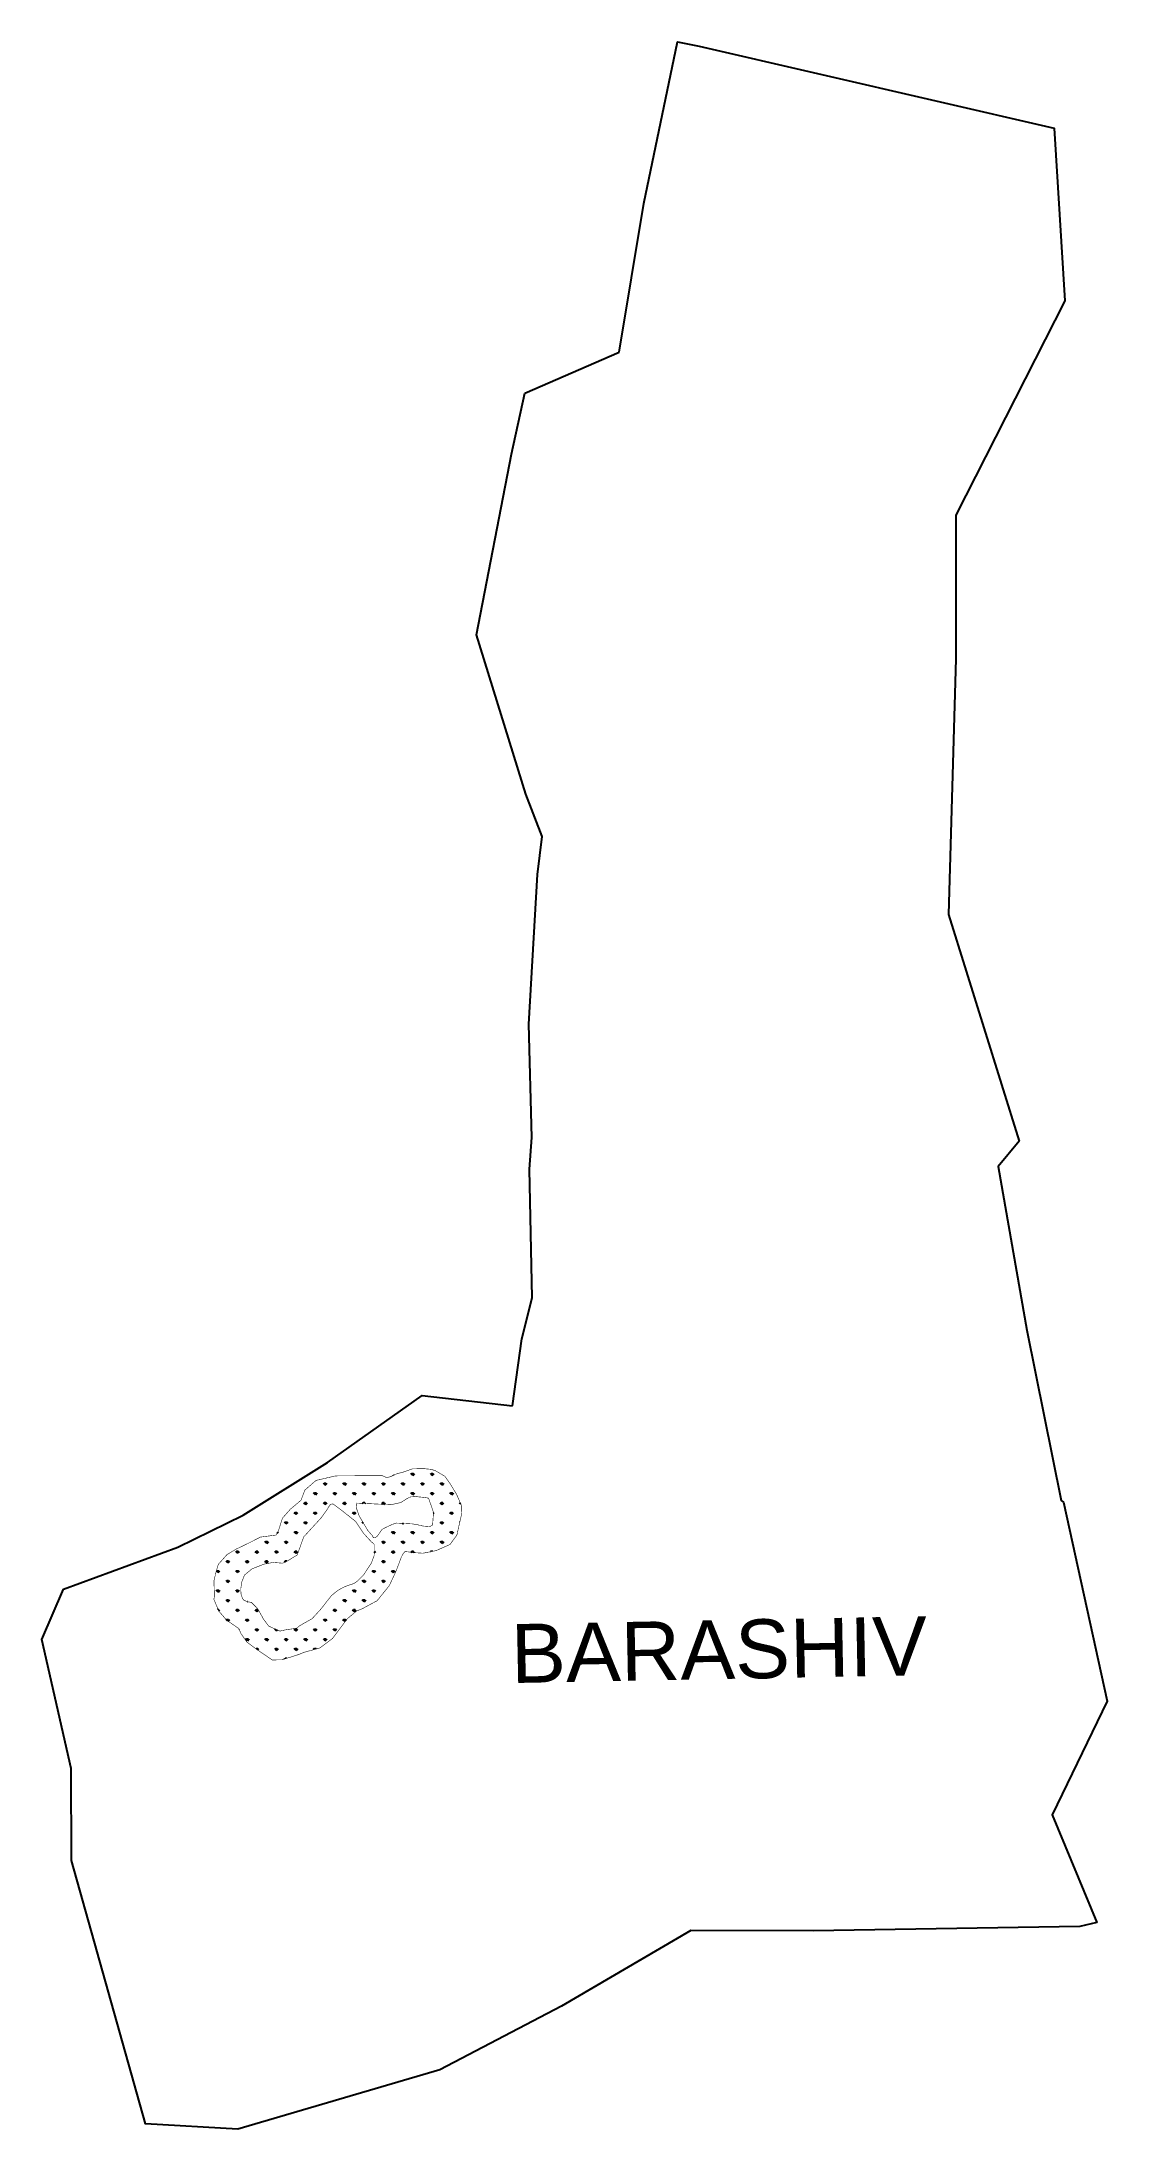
# Model space of a CAD drawing. Header units: metres. Extents: x 277596 to 279562, y 2042771 to 2046625.
import ezdxf

# ---------------------------------------------------------------- set-up
doc = ezdxf.new("R2010")
doc.units = ezdxf.units.M
for name, color, linetype in [('MANGROOVE BUFFER ZONE', 120, 'Continuous'), ('village', 3, 'Continuous'), ('VILLAGE NAME', 250, 'Continuous')]:
    doc.layers.add(name, color=color, linetype=linetype)
doc.styles.get("Standard").update_dxf_attribs({"font": 'simplex.shx'})

msp = doc.modelspace()

# ---------------------------------------------------------------- hatches: boundary and pattern name
at = {"layer": 'MANGROOVE BUFFER ZONE'}
h = msp.add_hatch(dxfattribs=at)
h.set_pattern_fill('GRASS', color=256)
h.paths.add_polyline_path([(278137.5, 2043977.1), (278101.5, 2043968.7), (278080.9, 2043950.8), (278073.9, 2043932.2), (278054.1, 2043915.5), (278039.7, 2043899.1), (278031.8, 2043874.5), (278027.6, 2043867.9), (277998.8, 2043864.1), (277981.1, 2043854.9), (277954.2, 2043841.9), (277937.4, 2043831.9), (277921.3, 2043813.8), (277916.9, 2043798.7), (277913.2, 2043783.5), (277914.1, 2043755.1), (277913.1, 2043749.4), (277915.4, 2043743.9), (277922.2, 2043727.3), (277928.5, 2043720.3), (277936.3, 2043711), (277959.4, 2043695), (277963.1, 2043686), (277973.7, 2043670.7), (277992.8, 2043656.4), (278006.4, 2043647.1), (278020.7, 2043637.3), (278038.8, 2043637.5), (278068.9, 2043647.1), (278080.2, 2043651.6), (278108.8, 2043659.4), (278131.9, 2043676.7), (278159.4, 2043713.4), (278163.7, 2043717.1), (278176.9, 2043727.9), (278186, 2043731.4), (278214.4, 2043746.7), (278236.8, 2043774.5), (278248.7, 2043800), (278259.3, 2043827.8), (278262.2, 2043833.2), (278264.9, 2043836.5), (278265.9, 2043837.4), (278271.8, 2043836.8), (278278.9, 2043835.6), (278299, 2043834.4), (278323.3, 2043839.2), (278348.7, 2043850.4), (278361.5, 2043867.8), (278370.6, 2043908.3), (278370.3, 2043921.7), (278361.2, 2043942.6), (278349, 2043962.9), (278339.1, 2043976.6), (278321.8, 2043986.7), (278314.1, 2043989.2), (278301.9, 2043990.4), (278292.6, 2043990.4), (278279.1, 2043990.1), (278264.8, 2043984.8), (278248.1, 2043980.2), (278239.9, 2043975.9), (278232, 2043974), (278231.2, 2043974.3), (278223.8, 2043977.6), (278208.4, 2043977.6), (278179, 2043977.4)])
h.paths.add_polyline_path([(278176.3, 2043926.9), (278199, 2043925.9), (278240.1, 2043923.9), (278258.3, 2043928), (278268.4, 2043934.6), (278275.4, 2043938.2), (278284.4, 2043939), (278301.4, 2043937.4), (278309.2, 2043936), (278315.7, 2043917.7), (278318.4, 2043909.7), (278316.7, 2043886.5), (278311.7, 2043883.5), (278299.3, 2043884.5), (278288.9, 2043886.9), (278279.5, 2043888.5), (278250.1, 2043890), (278242.9, 2043887.8), (278234.9, 2043884.1), (278228.1, 2043880.8), (278223.1, 2043878.1), (278215, 2043866.2), (278211.7, 2043863.8), (278207.4, 2043862.9), (278205.5, 2043866.8), (278197.1, 2043876.4), (278181.3, 2043903), (278176.8, 2043915.6), (278176, 2043922.6)], flags=16)
h.paths.add_polyline_path([(278154.5, 2043909.1), (278174.9, 2043892.8), (278189, 2043871.5), (278199.7, 2043859.7), (278203.9, 2043855.2), (278206.4, 2043853.2), (278209, 2043850.6), (278208.8, 2043829.9), (278203.9, 2043816.4), (278189.1, 2043793.9), (278177.4, 2043782.4), (278171.1, 2043778.2), (278161.1, 2043775.1), (278152.1, 2043771.4), (278142.2, 2043765.9), (278130.2, 2043756.3), (278110.4, 2043731), (278094.4, 2043713.5), (278071.1, 2043700.3), (278066, 2043695.8), (278047, 2043693.2), (278034.9, 2043690.5), (278029.1, 2043693.4), (278023.4, 2043695.6), (278014.4, 2043699.8), (278004.6, 2043712.6), (278002.8, 2043716.2), (277994.6, 2043730.7), (277992.6, 2043733.4), (277982.4, 2043743.5), (277973.7, 2043745), (277967.6, 2043748.3), (277965.7, 2043751.3), (277963.1, 2043759.4), (277962.8, 2043769.1), (277964.7, 2043781.4), (277969.6, 2043794.1), (277983.5, 2043805.5), (278005.7, 2043814.2), (278022.7, 2043817.4), (278039.8, 2043815.9), (278045, 2043817.8), (278066.9, 2043831.1), (278078.9, 2043864.5), (278111.1, 2043899.7), (278121.5, 2043914.2), (278124.8, 2043919.8), (278127.6, 2043923.6), (278129.1, 2043924.9), (278133, 2043925.4)], flags=16)

# ---------------------------------------------------------------- linework, layer by layer
at = {"color": 3, "flags": 128}
msp.add_lwpolyline([(278486.8, 2045976.4), (278661, 2046051.9)], dxfattribs=at)
at = {"layer": 'MANGROOVE BUFFER ZONE', "const_width": 1, "flags": 128}
for points in [[(278348.7, 2043850.4), (278361.5, 2043867.8), (278370.6, 2043908.3), (278370.3, 2043921.7), (278361.2, 2043942.6), (278349, 2043962.9), (278339.1, 2043976.6), (278321.8, 2043986.7), (278314.1, 2043989.2), (278301.9, 2043990.4), (278292.6, 2043990.4), (278279.1, 2043990.1), (278264.8, 2043984.8), (278248.1, 2043980.2), (278239.9, 2043975.9), (278232, 2043974), (278231.2, 2043974.3), (278223.8, 2043977.6), (278208.4, 2043977.6), (278179, 2043977.4), (278137.5, 2043977.1), (278101.5, 2043968.7), (278080.9, 2043950.8), (278073.9, 2043932.2), (278054.1, 2043915.5), (278039.7, 2043899.1), (278031.8, 2043874.5), (278027.6, 2043867.9), (277998.8, 2043864.1), (277981.1, 2043854.9), (277954.2, 2043841.9), (277937.4, 2043831.9), (277921.3, 2043813.8), (277916.9, 2043798.7), (277913.2, 2043783.5), (277914.1, 2043755.1), (277913.1, 2043749.4), (277915.4, 2043743.9), (277922.2, 2043727.3), (277928.5, 2043720.3), (277936.3, 2043711), (277959.4, 2043695), (277963.1, 2043686), (277973.7, 2043670.7), (277992.8, 2043656.4), (278006.4, 2043647.1), (278020.7, 2043637.3), (278038.8, 2043637.5), (278068.9, 2043647.1), (278080.2, 2043651.6), (278108.8, 2043659.4), (278131.9, 2043676.7), (278159.4, 2043713.4), (278163.7, 2043717.1), (278176.9, 2043727.9), (278186, 2043731.4), (278214.4, 2043746.7), (278236.8, 2043774.5), (278248.7, 2043800), (278259.3, 2043827.8), (278262.2, 2043833.2), (278264.9, 2043836.5), (278265.9, 2043837.4), (278271.8, 2043836.8), (278278.9, 2043835.6), (278299, 2043834.4), (278323.3, 2043839.2)], [(278208.8, 2043829.9), (278203.9, 2043816.4), (278189.1, 2043793.9), (278177.4, 2043782.4), (278171.1, 2043778.2), (278161.1, 2043775.1), (278152.1, 2043771.4), (278142.2, 2043765.9), (278130.2, 2043756.3), (278110.4, 2043731), (278094.4, 2043713.5), (278071.1, 2043700.3), (278066, 2043695.8), (278047, 2043693.2), (278034.9, 2043690.5), (278029.1, 2043693.4), (278023.4, 2043695.6), (278014.4, 2043699.8), (278004.6, 2043712.6), (278002.8, 2043716.2), (277994.6, 2043730.7), (277992.6, 2043733.4), (277982.4, 2043743.5), (277973.7, 2043745), (277967.6, 2043748.3), (277965.7, 2043751.3), (277963.1, 2043759.4), (277962.8, 2043769.1), (277964.7, 2043781.4), (277969.6, 2043794.1), (277983.5, 2043805.5), (278005.7, 2043814.2), (278022.7, 2043817.4), (278039.8, 2043815.9), (278045, 2043817.8), (278066.9, 2043831.1), (278078.9, 2043864.5), (278111.1, 2043899.7), (278121.5, 2043914.2), (278124.8, 2043919.8), (278127.6, 2043923.6), (278129.1, 2043924.9), (278133, 2043925.4), (278154.5, 2043909.1), (278174.9, 2043892.8), (278189, 2043871.5), (278199.7, 2043859.7), (278203.9, 2043855.2), (278206.4, 2043853.2), (278209, 2043850.6)], [(278215, 2043866.2), (278211.7, 2043863.8), (278207.4, 2043862.9), (278205.5, 2043866.8), (278197.1, 2043876.4), (278181.3, 2043903), (278176.8, 2043915.6), (278176, 2043922.6), (278176.3, 2043926.9), (278199, 2043925.9), (278240.1, 2043923.9), (278258.3, 2043928), (278268.4, 2043934.6), (278275.4, 2043938.2), (278284.4, 2043939), (278301.4, 2043937.4), (278309.2, 2043936), (278315.7, 2043917.7), (278318.4, 2043909.7), (278316.7, 2043886.5), (278311.7, 2043883.5), (278299.3, 2043884.5), (278288.9, 2043886.9), (278279.5, 2043888.5), (278250.1, 2043890), (278242.9, 2043887.8), (278234.9, 2043884.1), (278228.1, 2043880.8), (278223.1, 2043878.1)]]:
    msp.add_lwpolyline(points, close=True, dxfattribs=at)
at = {"layer": 'village', "color": 3, "true_color": 0x00ff00}
for points in [[(278661, 2046051.9, 0), (278706.3, 2046326.7, 0), (278768.4, 2046625.2, 0), (278808.5, 2046616.8, 0), (279463.4, 2046465.7, 0), (279483.2, 2046146.5, 0)], [(279483.2, 2046146.5, 0), (279281.9, 2045751, 0), (279282.4, 2045485.5, 0)], [(278464.3, 2044106.4, 0), (278481.3, 2044230.2, 0), (278500.7, 2044305.9, 0), (278495.4, 2044543.6, 0), (278500, 2044601.8, 0), (278494, 2044811.5, 0), (278510.3, 2045087.3, 0), (278518.9, 2045157.6, 0), (278488.7, 2045236, 0), (278397.9, 2045530, 0), (278462.1, 2045863.4, 0), (278486.8, 2045976.4, 0)], [(279282.4, 2045485.5, 0), (279268.7, 2045013.6, 0), (279399.2, 2044595, 0), (279360.2, 2044548.7, 0), (279413.4, 2044246.3, 0), (279476.7, 2043931.7, 0), (279480.9, 2043928.5, 0), (279561.5, 2043561.2, 0)], [(279561.5, 2043561.2, 0), (279460.1, 2043351.3, 0), (279542.6, 2043152.3, 0), (279510.7, 2043144.9, 0), (279018.9, 2043137, 0), (278793.4, 2043138, 0), (278554.4, 2042998.1, 0), (278329.9, 2042880.2, 0), (277957.1, 2042770.8, 0), (277787.1, 2042780.6, 0), (277650.7, 2043267.2, 0), (277650, 2043437.1, 0), (277595.6, 2043674.9, 0), (277635.8, 2043768, 0), (277846.5, 2043845.8, 0), (277966.9, 2043904.5, 0), (278122.8, 2044001.9, 0), (278297.7, 2044125.4, 0), (278464.3, 2044106.4, 0)]]:
    msp.add_polyline3d(points, dxfattribs=at)

# ---------------------------------------------------------------- texts
at = {"layer": 'VILLAGE NAME', "insert": (278460.1, 2043703.3), "char_height": 108.748, "attachment_point": 1, "rotation": 1.1028}
msp.add_mtext_dynamic_manual_height_columns('{\\fArial|b0|i0|c0|p34;BARASHIV}', width=726.929, gutter_width=543.7, heights=[0], dxfattribs=at)

doc.saveas('drawing.dxf')
